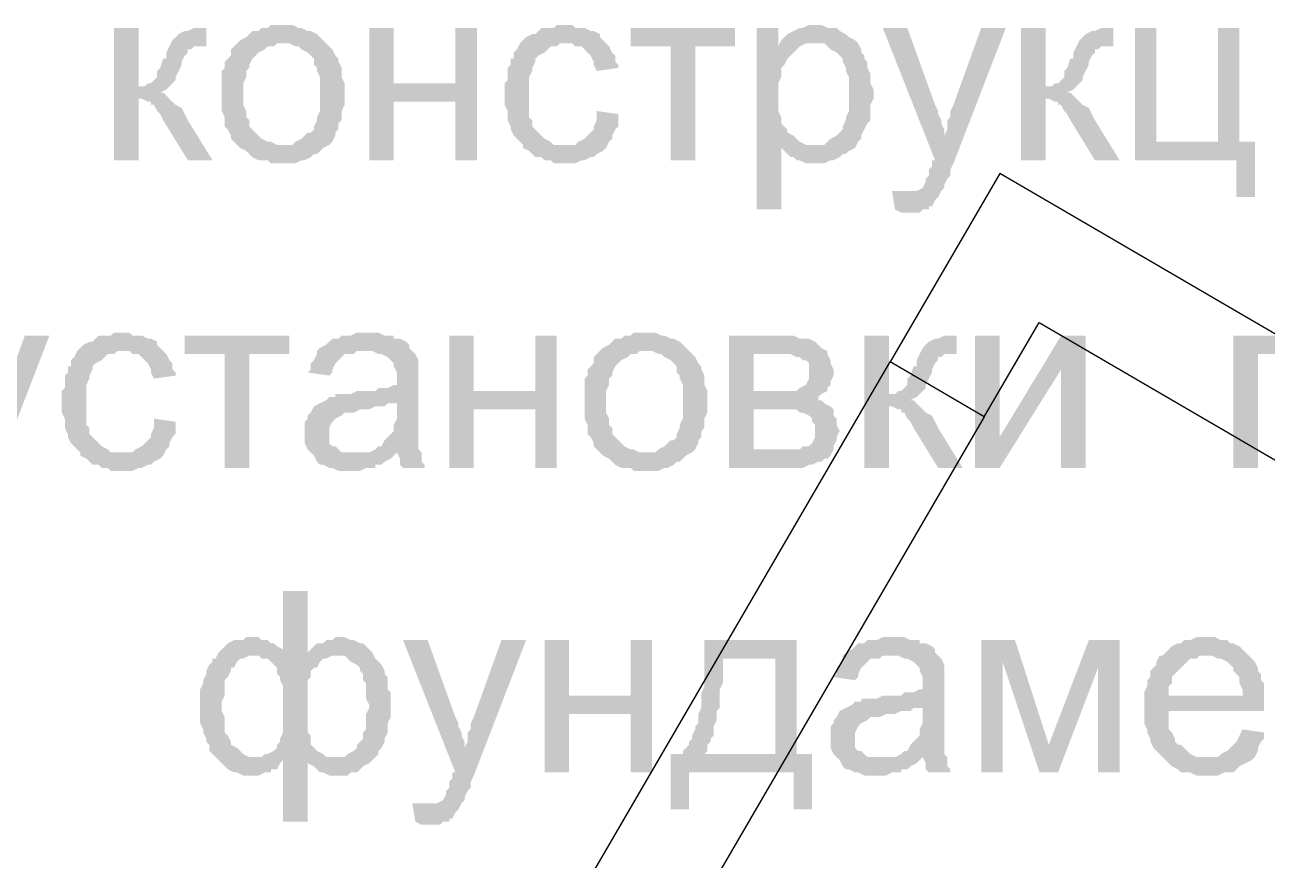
# Model space of a CAD drawing. Header units: millimetres. Extents: x -383313 to -161684, y -117025 to 99224.
# Drawn here: x -350258 to -348548, y -31640 to -30491 of the extents above; entities that cross this region are included whole.
import ezdxf

# ---------------------------------------------------------------- set-up
doc = ezdxf.new("R2010")
doc.units = ezdxf.units.MM
doc.header["$MEASUREMENT"] = 0
doc.layers.add('001__КОНСТРУКТИВ__Окна', color=7, linetype='Continuous')
doc.layers.add('PDF_Solid Fills', color=7, linetype='Continuous')

# ---------------------------------------------------------------- blocks, each defined once
blk = doc.blocks.new('A$Cf5759c35')
at = {"layer": 'PDF_Solid Fills'}
for points in [[(8559.6, -12225.9), (8559.6, -12225.9), (8542.7, -12225.9), (8538.5, -12230.1), (8530, -12230.1), (8525.8, -12234.3), (8517.3, -12234.3), (8513.1, -12238.6), (8508.8, -12242.8), (8500.4, -12247), (8500.4, -12247), (8496.1, -12251.3), (8559.6, -12251.3), (8559.6, -12251.3), (8568.1, -12251.3), (8576.6, -12255.5), (8580.8, -12255.5), (8585, -12259.7), (8593.5, -12264), (8597.7, -12268.2), (8602, -12272.4), (8602, -12280.9), (8606.2, -12285.1), (8606.2, -12289.4), (8610.4, -12297.8), (8610.4, -12306.3), (8610.4, -12310.5), (8610.4, -12319), (8610.4, -12323.2), (8610.4, -12331.7), (8610.4, -12340.2), (8610.4, -12344.4), (8606.2, -12352.9), (8606.2, -12357.1), (8602, -12365.6), (8602, -12369.8), (8597.7, -12374), (8593.5, -12374), (8589.3, -12378.3), (8585, -12382.5), (8576.6, -12386.7), (8572.3, -12391), (8563.9, -12391), (8559.6, -12391), (8496.1, -12391), (8500.4, -12395.2), (8508.8, -12399.4), (8513.1, -12403.7), (8517.3, -12407.9), (8525.8, -12412.1), (8530, -12412.1), (8538.5, -12412.1), (8542.7, -12416.4), (8551.2, -12416.4), (8559.6, -12416.4), (8563.9, -12416.4), (8568.1, -12416.4), (8576.6, -12416.4), (8585, -12412.1), (8589.3, -12412.1), (8597.7, -12407.9), (8602, -12403.7), (8606.2, -12403.7), (8610.4, -12399.4), (8614.7, -12395.2), (8623.1, -12391), (8627.4, -12386.7), (8631.6, -12378.3), (8631.6, -12374), (8631.6, -12374), (8635.8, -12369.8), (8635.8, -12361.3), (8640.1, -12357.1), (8640.1, -12348.6), (8640.1, -12344.4), (8644.3, -12335.9), (8644.3, -12327.5), (8644.3, -12319), (8644.3, -12314.8), (8644.3, -12306.3), (8640.1, -12297.8), (8640.1, -12289.4), (8640.1, -12285.1), (8635.8, -12276.7), (8635.8, -12272.4), (8631.6, -12268.2), (8627.4, -12259.7), (8623.1, -12255.5), (8618.9, -12251.3), (8614.7, -12247), (8610.4, -12242.8), (8606.2, -12238.6), (8597.7, -12234.3), (8593.5, -12234.3), (8585, -12230.1), (8580.8, -12230.1), (8572.3, -12225.9), (8568.1, -12225.9)], [(8949.1, -12225.9), (8936.4, -12225.9), (8932.2, -12230.1), (8915.2, -12230.1), (8911, -12234.3), (8906.8, -12238.6), (8902.5, -12238.6), (8894.1, -12242.8), (8889.8, -12247), (8885.6, -12251.3), (8881.4, -12259.7), (8877.1, -12264), (8877.1, -12272.4), (8872.9, -12272.4), (8872.9, -12280.9), (8868.7, -12285.1), (8868.7, -12293.6), (8868.7, -12302.1), (8864.4, -12306.3), (8864.4, -12314.8), (8864.4, -12323.2), (8864.4, -12331.7), (8864.4, -12335.9), (8868.7, -12344.4), (8868.7, -12352.9), (8868.7, -12357.1), (8872.9, -12365.6), (8872.9, -12369.8), (8877.1, -12378.3), (8881.4, -12382.5), (8885.6, -12386.7), (8889.8, -12391), (8949.1, -12391), (8944.9, -12391), (8940.6, -12391), (8932.2, -12391), (8927.9, -12386.7), (8919.5, -12382.5), (8915.2, -12378.3), (8911, -12374), (8911, -12374), (8906.8, -12369.8), (8902.5, -12365.6), (8902.5, -12357.1), (8898.3, -12352.9), (8898.3, -12344.4), (8898.3, -12340.2), (8898.3, -12331.7), (8898.3, -12323.2), (8898.3, -12319), (8898.3, -12310.5), (8898.3, -12302.1), (8898.3, -12297.8), (8902.5, -12289.4), (8902.5, -12285.1), (8906.8, -12276.7), (8906.8, -12272.4), (8911, -12268.2), (8911, -12268.2), (8919.5, -12264), (8923.7, -12259.7), (8927.9, -12255.5), (8936.4, -12255.5), (8940.6, -12251.3), (8949.1, -12251.3), (9004.1, -12251.3), (8999.9, -12247), (8995.7, -12242.8), (8995.7, -12238.6), (8987.2, -12234.3), (8983, -12234.3), (8974.5, -12230.1), (8970.3, -12230.1), (8961.8, -12230.1), (8957.6, -12225.9)], [(9292, -12225.9), (9292, -12225.9), (9283.5, -12225.9), (9275.1, -12230.1), (9270.8, -12230.1), (9262.4, -12234.3), (9262.4, -12234.3), (9253.9, -12238.6), (9249.7, -12242.8), (9245.4, -12247), (9292, -12251.3), (9296.2, -12251.3), (9304.7, -12251.3), (9308.9, -12255.5), (9313.2, -12259.7), (9321.6, -12264), (9325.9, -12268.2), (9330.1, -12272.4), (9330.1, -12276.7), (9334.3, -12285.1), (9334.3, -12289.4), (9338.6, -12297.8), (9338.6, -12302.1), (9338.6, -12310.5), (9338.6, -12319), (9338.6, -12323.2), (9338.6, -12331.7), (9338.6, -12340.2), (9338.6, -12344.4), (9334.3, -12352.9), (9334.3, -12357.1), (9330.1, -12365.6), (9330.1, -12369.8), (9325.9, -12374), (9321.6, -12378.3), (9313.2, -12382.5), (9308.9, -12386.7), (9304.7, -12391), (9296.2, -12391), (9287.8, -12391), (9245.4, -12395.2), (9245.4, -12395.2), (9253.9, -12403.7), (9258.1, -12407.9), (9262.4, -12407.9), (9266.6, -12412.1), (9270.8, -12412.1), (9279.3, -12416.4), (9283.5, -12416.4), (9292, -12416.4), (9292, -12416.4), (9300.5, -12416.4), (9304.7, -12416.4), (9313.2, -12412.1), (9317.4, -12412.1), (9325.9, -12407.9), (9330.1, -12403.7), (9334.3, -12403.7), (9338.6, -12399.4), (9347, -12395.2), (9351.3, -12386.7), (9355.5, -12382.5), (9355.5, -12378.3), (9359.7, -12369.8), (9359.7, -12369.8), (9364, -12361.3), (9368.2, -12357.1), (9368.2, -12348.6), (9368.2, -12340.2), (9368.2, -12335.9), (9372.4, -12327.5), (9372.4, -12319), (9372.4, -12319), (9372.4, -12314.8), (9368.2, -12306.3), (9368.2, -12297.8), (9368.2, -12293.6), (9364, -12285.1), (9364, -12276.7), (9359.7, -12272.4), (9359.7, -12268.2), (9355.5, -12264), (9355.5, -12259.7), (9351.3, -12251.3), (9347, -12247), (9338.6, -12242.8), (9334.3, -12238.6), (9334.3, -12238.6), (9325.9, -12234.3), (9321.6, -12230.1), (9313.2, -12230.1), (9308.9, -12230.1), (9300.5, -12225.9)], [(8360.7, -12230.1), (8326.8, -12230.1), (8326.8, -12412.1), (8360.7, -12412.1), (8360.7, -12327.5), (8403, -12327.5), (8398.8, -12323.2), (8394.5, -12319), (8390.3, -12319), (8390.3, -12319), (8398.8, -12314.8), (8403, -12310.5), (8360.7, -12310.5)], [(8453.8, -12230.1), (8436.9, -12230.1), (8428.4, -12234.3), (8424.2, -12234.3), (8415.7, -12238.6), (8411.5, -12242.8), (8411.5, -12242.8), (8407.2, -12247), (8403, -12255.5), (8445.3, -12255.5), (8453.8, -12255.5)], [(8712, -12230.1), (8678.2, -12230.1), (8678.2, -12412.1), (8712, -12412.1), (8712, -12331.7), (8796.7, -12331.7), (8712, -12306.3)], [(8826.3, -12230.1), (8796.7, -12230.1), (8796.7, -12306.3), (8712, -12306.3), (8796.7, -12331.7), (8796.7, -12412.1), (8826.3, -12412.1)], [(9181.9, -12230.1), (9038, -12230.1), (9038, -12255.5), (9093, -12255.5), (9093, -12412.1), (9126.9, -12412.1), (9126.9, -12255.5), (9181.9, -12255.5)], [(9241.2, -12230.1), (9211.6, -12230.1), (9211.6, -12479.9), (9245.4, -12479.9), (9245.4, -12395.2), (9287.8, -12391), (9283.5, -12391), (9279.3, -12391), (9270.8, -12386.7), (9266.6, -12382.5), (9262.4, -12378.3), (9253.9, -12374), (9253.9, -12369.8), (9249.7, -12365.6), (9245.4, -12361.3), (9245.4, -12352.9), (9241.2, -12344.4), (9241.2, -12340.2), (9241.2, -12331.7), (9241.2, -12323.2), (9241.2, -12319), (9241.2, -12310.5), (9241.2, -12306.3), (9245.4, -12297.8), (9245.4, -12289.4), (9245.4, -12285.1), (9249.7, -12280.9), (9253.9, -12272.4), (9258.1, -12268.2), (9262.4, -12264), (9266.6, -12259.7), (9270.8, -12255.5), (9241.2, -12255.5)], [(9419, -12230.1), (9385.1, -12230.1), (9457.1, -12412.1), (9469.8, -12378.3), (9469.8, -12374), (9469.8, -12369.8), (9465.6, -12361.3), (9465.6, -12357.1), (9461.3, -12348.6), (9461.3, -12344.4), (9457.1, -12335.9)], [(9554.5, -12230.1), (9520.6, -12230.1), (9482.5, -12335.9), (9482.5, -12335.9), (9478.3, -12344.4), (9478.3, -12352.9), (9474, -12357.1), (9474, -12365.6), (9474, -12369.8), (9469.8, -12378.3), (9457.1, -12412.1), (9452.9, -12412.1), (9452.9, -12420.6), (9448.6, -12424.8), (9448.6, -12433.3), (9444.4, -12437.5), (9444.4, -12441.8), (9444.4, -12441.8), (9440.2, -12450.2), (9431.7, -12454.5), (9431.7, -12454.5), (9423.2, -12454.5), (9414.8, -12454.5), (9465.6, -12454.5), (9465.6, -12454.5), (9469.8, -12450.2), (9469.8, -12446), (9474, -12437.5), (9478.3, -12433.3), (9478.3, -12424.8), (9482.5, -12416.4)], [(9609.5, -12230.1), (9575.6, -12230.1), (9575.6, -12412.1), (9609.5, -12412.1), (9609.5, -12327.5), (9651.8, -12327.5), (9647.6, -12323.2), (9643.4, -12319), (9639.1, -12319), (9639.1, -12319), (9647.6, -12314.8), (9651.8, -12310.5), (9609.5, -12310.5)], [(9702.6, -12230.1), (9685.7, -12230.1), (9677.2, -12234.3), (9673, -12234.3), (9664.5, -12238.6), (9660.3, -12242.8), (9660.3, -12242.8), (9656.1, -12247), (9651.8, -12255.5), (9694.2, -12255.5), (9702.6, -12255.5)], [(9761.9, -12230.1), (9732.3, -12230.1), (9732.3, -12412.1), (9872, -12412.1), (9872, -12462.9), (9897.4, -12462.9), (9897.4, -12386.7), (9876.2, -12386.7), (9761.9, -12386.7)], [(9876.2, -12230.1), (9846.6, -12230.1), (9846.6, -12386.7), (9761.9, -12386.7), (9876.2, -12386.7)], [(8403, -12255.5), (8398.8, -12264), (8398.8, -12272.4), (8394.5, -12272.4), (8390.3, -12285.1), (8386.1, -12289.4), (8386.1, -12297.8), (8381.8, -12302.1), (8381.8, -12302.1), (8377.6, -12306.3), (8373.4, -12306.3), (8369.1, -12310.5), (8360.7, -12310.5), (8403, -12310.5), (8407.2, -12306.3), (8411.5, -12302.1), (8411.5, -12297.8), (8415.7, -12289.4), (8419.9, -12280.9), (8419.9, -12276.7), (8424.2, -12268.2), (8428.4, -12264), (8428.4, -12259.7), (8432.6, -12259.7), (8436.9, -12255.5), (8445.3, -12255.5)], [(8496.1, -12251.3), (8491.9, -12255.5), (8487.7, -12259.7), (8487.7, -12268.2), (8483.4, -12272.4), (8479.2, -12276.7), (8479.2, -12285.1), (8475, -12289.4), (8475, -12297.8), (8475, -12306.3), (8475, -12314.8), (8475, -12323.2), (8475, -12323.2), (8475, -12331.7), (8475, -12340.2), (8475, -12344.4), (8479.2, -12352.9), (8479.2, -12361.3), (8479.2, -12365.6), (8483.4, -12369.8), (8487.7, -12378.3), (8487.7, -12382.5), (8491.9, -12386.7), (8496.1, -12391), (8559.6, -12391), (8555.4, -12391), (8551.2, -12391), (8542.7, -12386.7), (8538.5, -12386.7), (8530, -12382.5), (8525.8, -12378.3), (8521.5, -12374), (8521.5, -12374), (8517.3, -12369.8), (8513.1, -12365.6), (8513.1, -12357.1), (8508.8, -12352.9), (8508.8, -12344.4), (8504.6, -12335.9), (8504.6, -12331.7), (8504.6, -12323.2), (8504.6, -12319), (8504.6, -12310.5), (8504.6, -12306.3), (8508.8, -12297.8), (8508.8, -12289.4), (8513.1, -12285.1), (8513.1, -12280.9), (8517.3, -12272.4), (8521.5, -12268.2), (8521.5, -12268.2), (8525.8, -12264), (8534.2, -12259.7), (8538.5, -12255.5), (8546.9, -12255.5), (8551.2, -12251.3), (8559.6, -12251.3)], [(9004.1, -12251.3), (8949.1, -12251.3), (8957.6, -12251.3), (8961.8, -12255.5), (8970.3, -12255.5), (8974.5, -12259.7), (8978.7, -12264), (8983, -12268.2), (8987.2, -12276.7), (8987.2, -12280.9), (8991.4, -12289.4), (9021.1, -12285.1), (9021.1, -12280.9), (9016.8, -12276.7), (9016.8, -12268.2), (9012.6, -12264), (9008.4, -12255.5)], [(9245.4, -12247), (9241.2, -12255.5), (9270.8, -12255.5), (9279.3, -12251.3), (9283.5, -12251.3), (9292, -12251.3)], [(9651.8, -12255.5), (9647.6, -12264), (9647.6, -12272.4), (9643.4, -12272.4), (9639.1, -12285.1), (9634.9, -12289.4), (9634.9, -12297.8), (9630.7, -12302.1), (9630.7, -12302.1), (9626.4, -12306.3), (9622.2, -12306.3), (9618, -12310.5), (9609.5, -12310.5), (9651.8, -12310.5), (9656.1, -12306.3), (9660.3, -12302.1), (9660.3, -12297.8), (9664.5, -12289.4), (9668.8, -12280.9), (9668.8, -12276.7), (9673, -12268.2), (9677.2, -12264), (9677.2, -12259.7), (9681.5, -12259.7), (9685.7, -12255.5), (9694.2, -12255.5)], [(8403, -12327.5), (8360.7, -12327.5), (8364.9, -12327.5), (8373.4, -12331.7), (8377.6, -12331.7), (8377.6, -12335.9), (8381.8, -12335.9), (8386.1, -12344.4), (8390.3, -12348.6), (8394.5, -12357.1), (8428.4, -12412.1), (8462.3, -12412.1), (8428.4, -12357.1), (8428.4, -12357.1), (8424.2, -12348.6), (8419.9, -12340.2), (8411.5, -12335.9), (8407.2, -12331.7)], [(9651.8, -12327.5), (9609.5, -12327.5), (9613.7, -12327.5), (9622.2, -12331.7), (9626.4, -12331.7), (9626.4, -12335.9), (9630.7, -12335.9), (9634.9, -12344.4), (9639.1, -12348.6), (9643.4, -12357.1), (9677.2, -12412.1), (9711.1, -12412.1), (9677.2, -12357.1), (9677.2, -12357.1), (9673, -12348.6), (9668.8, -12340.2), (9660.3, -12335.9), (9656.1, -12331.7)], [(8991.4, -12344.4), (8991.4, -12357.1), (8987.2, -12365.6), (8987.2, -12369.8), (8983, -12374), (8978.7, -12378.3), (8974.5, -12382.5), (8966, -12386.7), (8961.8, -12391), (8953.3, -12391), (8949.1, -12391), (8889.8, -12391), (8889.8, -12395.2), (8898.3, -12399.4), (8902.5, -12403.7), (8906.8, -12407.9), (8915.2, -12407.9), (8919.5, -12412.1), (8927.9, -12412.1), (8932.2, -12416.4), (8940.6, -12416.4), (8949.1, -12416.4), (8953.3, -12416.4), (8961.8, -12416.4), (8970.3, -12412.1), (8974.5, -12412.1), (8983, -12407.9), (8987.2, -12407.9), (8991.4, -12403.7), (8999.9, -12399.4), (8999.9, -12399.4), (9004.1, -12395.2), (9008.4, -12386.7), (9012.6, -12382.5), (9012.6, -12378.3), (9016.8, -12369.8), (9021.1, -12365.6), (9021.1, -12357.1), (9021.1, -12348.6)], [(9397.8, -12454.5), (9402.1, -12479.9), (9410.5, -12484.1), (9435.9, -12484.1), (9440.2, -12479.9), (9448.6, -12479.9), (9448.6, -12475.6), (9452.9, -12475.6), (9457.1, -12467.2), (9461.3, -12462.9), (9465.6, -12454.5), (9414.8, -12454.5), (9414.8, -12454.5), (9406.3, -12454.5)], [(8237.9, -12653.4), (8204, -12653.4), (8165.9, -12759.3), (8165.9, -12759.3), (8161.7, -12767.7), (8161.7, -12776.2), (8157.5, -12780.4), (8157.5, -12788.9), (8157.5, -12793.1), (8153.2, -12801.6), (8140.5, -12835.5), (8136.3, -12835.5), (8136.3, -12843.9), (8132.1, -12848.2), (8132.1, -12856.6), (8127.8, -12860.9), (8127.8, -12865.1), (8127.8, -12865.1), (8123.6, -12873.6), (8115.1, -12877.8), (8115.1, -12877.8), (8106.7, -12877.8), (8098.2, -12877.8), (8149, -12877.8), (8149, -12877.8), (8153.2, -12873.6), (8153.2, -12869.3), (8157.5, -12860.9), (8161.7, -12856.6), (8161.7, -12848.2), (8165.9, -12839.7)], [(8339.5, -12649.2), (8326.8, -12649.2), (8322.6, -12653.4), (8305.6, -12653.4), (8301.4, -12657.7), (8297.2, -12661.9), (8292.9, -12661.9), (8284.5, -12666.1), (8280.2, -12670.4), (8276, -12674.6), (8271.8, -12683.1), (8267.5, -12687.3), (8267.5, -12695.8), (8263.3, -12695.8), (8263.3, -12704.2), (8259.1, -12708.5), (8259.1, -12716.9), (8259.1, -12725.4), (8254.8, -12729.6), (8254.8, -12738.1), (8254.8, -12746.6), (8254.8, -12755), (8254.8, -12759.3), (8259.1, -12767.7), (8259.1, -12776.2), (8259.1, -12780.4), (8263.3, -12788.9), (8263.3, -12793.1), (8267.5, -12801.6), (8271.8, -12805.8), (8276, -12810.1), (8280.2, -12814.3), (8339.5, -12814.3), (8335.3, -12814.3), (8331, -12814.3), (8322.6, -12814.3), (8318.3, -12810.1), (8309.9, -12805.8), (8305.6, -12801.6), (8301.4, -12797.4), (8301.4, -12797.4), (8297.2, -12793.1), (8292.9, -12788.9), (8292.9, -12780.4), (8288.7, -12776.2), (8288.7, -12767.7), (8288.7, -12763.5), (8288.7, -12755), (8288.7, -12746.6), (8288.7, -12742.3), (8288.7, -12733.9), (8288.7, -12725.4), (8288.7, -12721.2), (8292.9, -12712.7), (8292.9, -12708.5), (8297.2, -12700), (8297.2, -12695.8), (8301.4, -12691.5), (8301.4, -12691.5), (8309.9, -12687.3), (8314.1, -12683.1), (8318.3, -12678.8), (8326.8, -12678.8), (8331, -12674.6), (8339.5, -12674.6), (8394.5, -12674.6), (8390.3, -12670.4), (8386.1, -12666.1), (8386.1, -12661.9), (8377.6, -12657.7), (8373.4, -12657.7), (8364.9, -12653.4), (8360.7, -12653.4), (8352.2, -12653.4), (8348, -12649.2)], [(8568.1, -12653.4), (8424.2, -12653.4), (8424.2, -12678.8), (8479.2, -12678.8), (8479.2, -12835.5), (8513.1, -12835.5), (8513.1, -12678.8), (8568.1, -12678.8)], [(8678.2, -12649.2), (8678.2, -12649.2), (8661.2, -12649.2), (8652.8, -12653.4), (8648.5, -12653.4), (8640.1, -12653.4), (8635.8, -12657.7), (8627.4, -12657.7), (8623.1, -12661.9), (8618.9, -12666.1), (8610.4, -12670.4), (8606.2, -12674.6), (8669.7, -12674.6), (8673.9, -12674.6), (8682.4, -12674.6), (8690.9, -12678.8), (8695.1, -12678.8), (8703.6, -12683.1), (8707.8, -12687.3), (8707.8, -12687.3), (8712, -12691.5), (8712, -12695.8), (8716.3, -12704.2), (8716.3, -12712.7), (8716.3, -12712.7), (8716.3, -12721.2), (8712, -12721.2), (8703.6, -12725.4), (8699.3, -12725.4), (8690.9, -12725.4), (8686.6, -12729.6), (8678.2, -12729.6), (8669.7, -12729.6), (8661.2, -12729.6), (8652.8, -12733.9), (8644.3, -12733.9), (8640.1, -12733.9), (8631.6, -12733.9), (8631.6, -12738.1), (8623.1, -12738.1), (8618.9, -12742.3), (8716.3, -12746.6), (8716.3, -12755), (8716.3, -12759.3), (8716.3, -12767.7), (8712, -12776.2), (8712, -12780.4), (8712, -12784.7), (8707.8, -12788.9), (8703.6, -12793.1), (8699.3, -12797.4), (8695.1, -12805.8), (8690.9, -12805.8), (8686.6, -12810.1), (8678.2, -12814.3), (8716.3, -12814.3), (8716.3, -12814.3), (8720.5, -12822.8), (8720.5, -12831.2), (8724.7, -12835.5), (8754.4, -12835.5), (8754.4, -12831.2), (8750.1, -12827), (8750.1, -12818.5), (8750.1, -12814.3), (8745.9, -12810.1), (8745.9, -12805.8), (8745.9, -12801.6), (8745.9, -12797.4), (8745.9, -12788.9), (8745.9, -12780.4), (8745.9, -12772), (8745.9, -12759.3), (8745.9, -12716.9), (8745.9, -12716.9), (8745.9, -12708.5), (8745.9, -12700), (8745.9, -12695.8), (8745.9, -12691.5), (8745.9, -12687.3), (8741.7, -12678.8), (8737.4, -12674.6), (8733.2, -12670.4), (8733.2, -12666.1), (8729, -12661.9), (8720.5, -12657.7), (8712, -12657.7), (8712, -12653.4), (8703.6, -12653.4), (8699.3, -12653.4), (8690.9, -12649.2), (8682.4, -12649.2)], [(8822.1, -12653.4), (8788.2, -12653.4), (8788.2, -12835.5), (8822.1, -12835.5), (8822.1, -12755), (8906.8, -12755), (8822.1, -12729.6)], [(8936.4, -12653.4), (8906.8, -12653.4), (8906.8, -12729.6), (8822.1, -12729.6), (8906.8, -12755), (8906.8, -12835.5), (8936.4, -12835.5)], [(9059.2, -12649.2), (9059.2, -12649.2), (9042.2, -12649.2), (9038, -12653.4), (9029.5, -12653.4), (9025.3, -12657.7), (9016.8, -12657.7), (9012.6, -12661.9), (9008.4, -12666.1), (8999.9, -12670.4), (8999.9, -12670.4), (8995.7, -12674.6), (9059.2, -12674.6), (9059.2, -12674.6), (9067.6, -12674.6), (9076.1, -12678.8), (9080.3, -12678.8), (9084.6, -12683.1), (9093, -12687.3), (9097.3, -12691.5), (9101.5, -12695.8), (9101.5, -12704.2), (9105.7, -12708.5), (9105.7, -12712.7), (9110, -12721.2), (9110, -12729.6), (9110, -12733.9), (9110, -12742.3), (9110, -12746.6), (9110, -12755), (9110, -12763.5), (9110, -12767.7), (9105.7, -12776.2), (9105.7, -12780.4), (9101.5, -12788.9), (9101.5, -12793.1), (9097.3, -12797.4), (9093, -12797.4), (9088.8, -12801.6), (9084.6, -12805.8), (9076.1, -12810.1), (9071.9, -12814.3), (9063.4, -12814.3), (9059.2, -12814.3), (8995.7, -12814.3), (8999.9, -12818.5), (9008.4, -12822.8), (9012.6, -12827), (9016.8, -12831.2), (9025.3, -12835.5), (9029.5, -12835.5), (9038, -12835.5), (9042.2, -12839.7), (9050.7, -12839.7), (9059.2, -12839.7), (9063.4, -12839.7), (9067.6, -12839.7), (9076.1, -12839.7), (9084.6, -12835.5), (9088.8, -12835.5), (9097.3, -12831.2), (9101.5, -12827), (9105.7, -12827), (9110, -12822.8), (9114.2, -12818.5), (9122.7, -12814.3), (9126.9, -12810.1), (9131.1, -12801.6), (9131.1, -12797.4), (9131.1, -12797.4), (9135.4, -12793.1), (9135.4, -12784.7), (9139.6, -12780.4), (9139.6, -12772), (9139.6, -12767.7), (9143.8, -12759.3), (9143.8, -12750.8), (9143.8, -12742.3), (9143.8, -12738.1), (9143.8, -12729.6), (9139.6, -12721.2), (9139.6, -12712.7), (9139.6, -12708.5), (9135.4, -12700), (9135.4, -12695.8), (9131.1, -12691.5), (9126.9, -12683.1), (9122.7, -12678.8), (9118.4, -12674.6), (9114.2, -12670.4), (9110, -12666.1), (9105.7, -12661.9), (9097.3, -12657.7), (9093, -12657.7), (9084.6, -12653.4), (9080.3, -12653.4), (9071.9, -12649.2), (9067.6, -12649.2)], [(9245.4, -12653.4), (9173.5, -12653.4), (9173.5, -12835.5), (9275.1, -12835.5), (9283.5, -12831.2), (9287.8, -12831.2), (9296.2, -12827), (9300.5, -12827), (9304.7, -12822.8), (9308.9, -12822.8), (9313.2, -12818.5), (9317.4, -12810.1), (9207.3, -12810.1), (9207.3, -12755), (9245.4, -12755), (9313.2, -12750.8), (9304.7, -12746.6), (9300.5, -12742.3), (9296.2, -12742.3), (9296.2, -12738.1), (9300.5, -12733.9), (9207.3, -12729.6), (9207.3, -12678.8), (9241.2, -12678.8), (9308.9, -12674.6), (9300.5, -12670.4), (9296.2, -12666.1), (9292, -12661.9), (9283.5, -12657.7), (9283.5, -12657.7), (9275.1, -12657.7), (9270.8, -12657.7), (9262.4, -12653.4), (9253.9, -12653.4)], [(9393.6, -12653.4), (9359.7, -12653.4), (9359.7, -12835.5), (9393.6, -12835.5), (9393.6, -12750.8), (9435.9, -12750.8), (9431.7, -12746.6), (9427.5, -12742.3), (9423.2, -12742.3), (9423.2, -12742.3), (9431.7, -12738.1), (9435.9, -12733.9), (9393.6, -12733.9)], [(9486.7, -12653.4), (9469.8, -12653.4), (9461.3, -12657.7), (9457.1, -12657.7), (9448.6, -12661.9), (9444.4, -12666.1), (9444.4, -12666.1), (9440.2, -12670.4), (9435.9, -12678.8), (9478.3, -12678.8), (9486.7, -12678.8)], [(9664.5, -12653.4), (9630.7, -12653.4), (9546, -12793.1), (9512.1, -12835.5), (9546, -12835.5), (9630.7, -12700)], [(9973.6, -12653.4), (9867.7, -12653.4), (9867.7, -12835.5), (9901.6, -12835.5), (9901.6, -12678.8), (9973.6, -12678.8)], [(8394.5, -12674.6), (8339.5, -12674.6), (8348, -12674.6), (8352.2, -12678.8), (8360.7, -12678.8), (8364.9, -12683.1), (8369.1, -12687.3), (8373.4, -12691.5), (8377.6, -12700), (8377.6, -12704.2), (8381.8, -12712.7), (8411.5, -12708.5), (8411.5, -12704.2), (8407.2, -12700), (8407.2, -12691.5), (8403, -12687.3), (8398.8, -12678.8)], [(8606.2, -12674.6), (8606.2, -12678.8), (8602, -12687.3), (8597.7, -12691.5), (8597.7, -12700), (8593.5, -12704.2), (8623.1, -12708.5), (8627.4, -12704.2), (8627.4, -12700), (8631.6, -12691.5), (8635.8, -12687.3), (8640.1, -12683.1), (8644.3, -12678.8), (8648.5, -12678.8), (8657, -12678.8), (8661.2, -12674.6), (8669.7, -12674.6)], [(8995.7, -12674.6), (8991.4, -12678.8), (8987.2, -12683.1), (8987.2, -12691.5), (8983, -12695.8), (8978.7, -12700), (8978.7, -12708.5), (8974.5, -12712.7), (8974.5, -12721.2), (8974.5, -12729.6), (8974.5, -12738.1), (8974.5, -12746.6), (8974.5, -12746.6), (8974.5, -12755), (8974.5, -12763.5), (8974.5, -12767.7), (8978.7, -12776.2), (8978.7, -12784.7), (8978.7, -12788.9), (8983, -12793.1), (8987.2, -12801.6), (8987.2, -12805.8), (8991.4, -12810.1), (8995.7, -12814.3), (9059.2, -12814.3), (9054.9, -12814.3), (9050.7, -12814.3), (9042.2, -12810.1), (9038, -12810.1), (9029.5, -12805.8), (9025.3, -12801.6), (9021.1, -12797.4), (9021.1, -12797.4), (9016.8, -12793.1), (9012.6, -12788.9), (9012.6, -12780.4), (9008.4, -12776.2), (9008.4, -12767.7), (9004.1, -12759.3), (9004.1, -12755), (9004.1, -12746.6), (9004.1, -12742.3), (9004.1, -12733.9), (9004.1, -12729.6), (9008.4, -12721.2), (9008.4, -12712.7), (9012.6, -12708.5), (9012.6, -12704.2), (9016.8, -12695.8), (9021.1, -12691.5), (9021.1, -12691.5), (9025.3, -12687.3), (9033.8, -12683.1), (9038, -12678.8), (9046.5, -12678.8), (9050.7, -12674.6), (9059.2, -12674.6)], [(9308.9, -12674.6), (9241.2, -12678.8), (9241.2, -12678.8), (9258.1, -12678.8), (9266.6, -12683.1), (9270.8, -12683.1), (9275.1, -12687.3), (9279.3, -12687.3), (9283.5, -12691.5), (9283.5, -12700), (9283.5, -12704.2), (9283.5, -12708.5), (9283.5, -12712.7), (9279.3, -12721.2), (9279.3, -12721.2), (9270.8, -12725.4), (9266.6, -12729.6), (9262.4, -12729.6), (9253.9, -12729.6), (9249.7, -12729.6), (9237, -12729.6), (9207.3, -12729.6), (9300.5, -12733.9), (9308.9, -12729.6), (9308.9, -12725.4), (9313.2, -12721.2), (9313.2, -12716.9), (9317.4, -12708.5), (9317.4, -12704.2), (9317.4, -12700), (9313.2, -12691.5), (9313.2, -12687.3), (9308.9, -12678.8)], [(9435.9, -12678.8), (9431.7, -12687.3), (9431.7, -12695.8), (9427.5, -12695.8), (9423.2, -12708.5), (9419, -12712.7), (9419, -12721.2), (9414.8, -12725.4), (9414.8, -12725.4), (9410.5, -12729.6), (9406.3, -12729.6), (9402.1, -12733.9), (9393.6, -12733.9), (9435.9, -12733.9), (9440.2, -12729.6), (9444.4, -12725.4), (9444.4, -12721.2), (9448.6, -12712.7), (9452.9, -12704.2), (9452.9, -12700), (9457.1, -12691.5), (9461.3, -12687.3), (9461.3, -12683.1), (9465.6, -12683.1), (9469.8, -12678.8), (9478.3, -12678.8)], [(8618.9, -12742.3), (8610.4, -12746.6), (8610.4, -12746.6), (8602, -12750.8), (8597.7, -12759.3), (8593.5, -12763.5), (8593.5, -12767.7), (8589.3, -12772), (8589.3, -12780.4), (8589.3, -12788.9), (8589.3, -12788.9), (8589.3, -12797.4), (8589.3, -12801.6), (8593.5, -12810.1), (8597.7, -12814.3), (8602, -12818.5), (8606.2, -12827), (8606.2, -12827), (8610.4, -12831.2), (8614.7, -12831.2), (8623.1, -12835.5), (8627.4, -12835.5), (8635.8, -12839.7), (8644.3, -12839.7), (8652.8, -12839.7), (8657, -12839.7), (8665.5, -12839.7), (8673.9, -12835.5), (8678.2, -12835.5), (8686.6, -12835.5), (8686.6, -12831.2), (8695.1, -12831.2), (8699.3, -12827), (8707.8, -12822.8), (8712, -12818.5), (8657, -12814.3), (8657, -12814.3), (8648.5, -12814.3), (8640.1, -12814.3), (8635.8, -12810.1), (8631.6, -12805.8), (8627.4, -12805.8), (8623.1, -12801.6), (8623.1, -12793.1), (8623.1, -12788.9), (8623.1, -12784.7), (8623.1, -12780.4), (8627.4, -12772), (8627.4, -12772), (8631.6, -12767.7), (8640.1, -12763.5), (8644.3, -12759.3), (8648.5, -12759.3), (8657, -12759.3), (8665.5, -12755), (8669.7, -12755), (8678.2, -12755), (8686.6, -12750.8), (8690.9, -12750.8), (8699.3, -12750.8), (8703.6, -12746.6), (8712, -12746.6), (8716.3, -12746.6)], [(9313.2, -12750.8), (9245.4, -12755), (9245.4, -12755), (9266.6, -12755), (9270.8, -12759.3), (9275.1, -12759.3), (9283.5, -12763.5), (9287.8, -12767.7), (9287.8, -12772), (9292, -12776.2), (9292, -12784.7), (9292, -12788.9), (9292, -12793.1), (9287.8, -12801.6), (9283.5, -12805.8), (9279.3, -12805.8), (9275.1, -12805.8), (9270.8, -12810.1), (9262.4, -12810.1), (9253.9, -12810.1), (9245.4, -12810.1), (9207.3, -12810.1), (9317.4, -12810.1), (9317.4, -12805.8), (9321.6, -12797.4), (9321.6, -12793.1), (9325.9, -12784.7), (9325.9, -12784.7), (9321.6, -12776.2), (9321.6, -12767.7), (9317.4, -12763.5), (9317.4, -12755)], [(9435.9, -12750.8), (9393.6, -12750.8), (9397.8, -12750.8), (9406.3, -12755), (9410.5, -12755), (9410.5, -12759.3), (9414.8, -12759.3), (9419, -12767.7), (9423.2, -12772), (9427.5, -12780.4), (9461.3, -12835.5), (9495.2, -12835.5), (9461.3, -12780.4), (9461.3, -12780.4), (9457.1, -12772), (9452.9, -12763.5), (9444.4, -12759.3), (9440.2, -12755)], [(8381.8, -12767.7), (8381.8, -12780.4), (8377.6, -12788.9), (8377.6, -12793.1), (8373.4, -12797.4), (8369.1, -12801.6), (8364.9, -12805.8), (8356.4, -12810.1), (8352.2, -12814.3), (8343.7, -12814.3), (8339.5, -12814.3), (8280.2, -12814.3), (8280.2, -12818.5), (8288.7, -12822.8), (8292.9, -12827), (8297.2, -12831.2), (8305.6, -12831.2), (8309.9, -12835.5), (8318.3, -12835.5), (8322.6, -12839.7), (8331, -12839.7), (8339.5, -12839.7), (8343.7, -12839.7), (8352.2, -12839.7), (8360.7, -12835.5), (8364.9, -12835.5), (8373.4, -12831.2), (8377.6, -12831.2), (8381.8, -12827), (8390.3, -12822.8), (8390.3, -12822.8), (8394.5, -12818.5), (8398.8, -12810.1), (8403, -12805.8), (8403, -12801.6), (8407.2, -12793.1), (8411.5, -12788.9), (8411.5, -12780.4), (8411.5, -12772)], [(8517.3, -13068.3), (8517.3, -13068.3), (8508.8, -13068.3), (8504.6, -13072.5), (8496.1, -13072.5), (8491.9, -13072.5), (8483.4, -13076.8), (8479.2, -13081), (8475, -13085.2), (8470.7, -13089.5), (8466.5, -13097.9), (8462.3, -13097.9), (8462.3, -13102.2), (8458, -13106.4), (8453.8, -13114.9), (8453.8, -13119.1), (8449.6, -13127.6), (8449.6, -13131.8), (8445.3, -13140.3), (8445.3, -13148.7), (8445.3, -13153), (8445.3, -13161.4), (8445.3, -13161.4), (8445.3, -13169.9), (8445.3, -13178.4), (8445.3, -13186.8), (8449.6, -13195.3), (8449.6, -13199.5), (8453.8, -13208), (8453.8, -13212.2), (8458, -13216.5), (8458, -13224.9), (8462.3, -13229.2), (8466.5, -13233.4), (8521.5, -13233.4), (8517.3, -13233.4), (8513.1, -13233.4), (8504.6, -13229.2), (8500.4, -13224.9), (8496.1, -13220.7), (8487.7, -13216.5), (8487.7, -13216.5), (8487.7, -13212.2), (8483.4, -13203.8), (8479.2, -13199.5), (8479.2, -13191.1), (8479.2, -13186.8), (8479.2, -13178.4), (8475, -13169.9), (8475, -13161.4), (8475, -13157.2), (8479.2, -13148.7), (8479.2, -13140.3), (8479.2, -13136), (8479.2, -13127.6), (8483.4, -13123.3), (8487.7, -13114.9), (8487.7, -13110.6), (8491.9, -13110.6), (8496.1, -13102.2), (8500.4, -13097.9), (8504.6, -13097.9), (8513.1, -13093.7), (8521.5, -13093.7), (8631.6, -13093.7), (8593.5, -13089.5), (8559.6, -13089.5), (8559.6, -13085.2), (8551.2, -13081), (8546.9, -13076.8), (8542.7, -13076.8), (8538.5, -13072.5), (8530, -13072.5), (8525.8, -13068.3)], [(8635.8, -13068.3), (8631.6, -13068.3), (8627.4, -13072.5), (8618.9, -13072.5), (8614.7, -13076.8), (8606.2, -13076.8), (8602, -13081), (8597.7, -13085.2), (8593.5, -13089.5), (8631.6, -13093.7), (8635.8, -13093.7), (8644.3, -13093.7), (8648.5, -13097.9), (8652.8, -13102.2), (8661.2, -13106.4), (8665.5, -13110.6), (8665.5, -13114.9), (8669.7, -13119.1), (8669.7, -13127.6), (8673.9, -13131.8), (8673.9, -13140.3), (8673.9, -13144.5), (8673.9, -13153), (8678.2, -13161.4), (8678.2, -13165.7), (8673.9, -13174.1), (8673.9, -13182.6), (8673.9, -13186.8), (8673.9, -13195.3), (8669.7, -13199.5), (8669.7, -13208), (8665.5, -13212.2), (8661.2, -13216.5), (8661.2, -13220.7), (8657, -13224.9), (8648.5, -13229.2), (8644.3, -13233.4), (8635.8, -13233.4), (8631.6, -13233.4), (8470.7, -13237.6), (8475, -13241.9), (8479.2, -13246.1), (8483.4, -13250.3), (8491.9, -13254.6), (8496.1, -13254.6), (8504.6, -13258.8), (8508.8, -13258.8), (8517.3, -13258.8), (8521.5, -13258.8), (8525.8, -13258.8), (8534.2, -13254.6), (8542.7, -13254.6), (8542.7, -13250.3), (8551.2, -13250.3), (8555.4, -13241.9), (8559.6, -13237.6), (8593.5, -13237.6), (8682.4, -13237.6), (8686.6, -13233.4), (8690.9, -13229.2), (8690.9, -13224.9), (8695.1, -13220.7), (8699.3, -13212.2), (8699.3, -13208), (8703.6, -13199.5), (8703.6, -13195.3), (8703.6, -13186.8), (8707.8, -13178.4), (8707.8, -13169.9), (8707.8, -13165.7), (8707.8, -13161.4), (8707.8, -13153), (8707.8, -13144.5), (8703.6, -13140.3), (8703.6, -13131.8), (8703.6, -13123.3), (8699.3, -13119.1), (8699.3, -13114.9), (8695.1, -13106.4), (8690.9, -13102.2), (8686.6, -13097.9), (8682.4, -13089.5), (8678.2, -13085.2), (8673.9, -13081), (8669.7, -13076.8), (8665.5, -13076.8), (8657, -13072.5), (8652.8, -13072.5), (8644.3, -13068.3)], [(8758.6, -13072.5), (8724.7, -13072.5), (8796.7, -13254.6), (8809.4, -13220.7), (8809.4, -13216.5), (8809.4, -13212.2), (8805.2, -13203.8), (8805.2, -13199.5), (8800.9, -13191.1), (8800.9, -13186.8), (8796.7, -13178.4)], [(8894.1, -13072.5), (8860.2, -13072.5), (8822.1, -13178.4), (8822.1, -13178.4), (8817.9, -13186.8), (8817.9, -13195.3), (8813.6, -13199.5), (8813.6, -13208), (8813.6, -13212.2), (8809.4, -13220.7), (8796.7, -13254.6), (8792.5, -13254.6), (8792.5, -13263), (8788.2, -13267.3), (8788.2, -13275.7), (8784, -13280), (8784, -13284.2), (8784, -13284.2), (8779.8, -13292.7), (8771.3, -13296.9), (8771.3, -13296.9), (8762.8, -13296.9), (8754.4, -13296.9), (8805.2, -13296.9), (8805.2, -13296.9), (8809.4, -13292.7), (8809.4, -13288.4), (8813.6, -13280), (8817.9, -13275.7), (8817.9, -13267.3), (8822.1, -13258.8)], [(8953.3, -13072.5), (8919.5, -13072.5), (8919.5, -13254.6), (8953.3, -13254.6), (8953.3, -13174.1), (9038, -13174.1), (8953.3, -13148.7)], [(9067.6, -13072.5), (9038, -13072.5), (9038, -13148.7), (8953.3, -13148.7), (9038, -13174.1), (9038, -13254.6), (9067.6, -13254.6)], [(9266.6, -13072.5), (9139.6, -13072.5), (9139.6, -13097.9), (9237, -13097.9), (9237, -13229.2), (9139.6, -13229.2), (9110, -13229.2), (9093, -13229.2), (9093, -13305.4), (9118.4, -13305.4), (9118.4, -13254.6), (9262.4, -13254.6), (9287.8, -13229.2), (9266.6, -13229.2)], [(9402.1, -13068.3), (9402.1, -13068.3), (9385.1, -13068.3), (9376.7, -13072.5), (9372.4, -13072.5), (9364, -13072.5), (9359.7, -13076.8), (9351.3, -13076.8), (9347, -13081), (9342.8, -13085.2), (9334.3, -13089.5), (9330.1, -13093.7), (9393.6, -13093.7), (9397.8, -13093.7), (9406.3, -13093.7), (9414.8, -13097.9), (9419, -13097.9), (9427.5, -13102.2), (9431.7, -13106.4), (9431.7, -13106.4), (9435.9, -13110.6), (9435.9, -13114.9), (9440.2, -13123.3), (9440.2, -13131.8), (9440.2, -13131.8), (9440.2, -13140.3), (9435.9, -13140.3), (9427.5, -13144.5), (9423.2, -13144.5), (9414.8, -13144.5), (9410.5, -13148.7), (9402.1, -13148.7), (9393.6, -13148.7), (9385.1, -13148.7), (9376.7, -13153), (9368.2, -13153), (9364, -13153), (9355.5, -13153), (9355.5, -13157.2), (9347, -13157.2), (9342.8, -13161.4), (9440.2, -13165.7), (9440.2, -13174.1), (9440.2, -13178.4), (9440.2, -13186.8), (9435.9, -13195.3), (9435.9, -13199.5), (9435.9, -13203.8), (9431.7, -13208), (9427.5, -13212.2), (9423.2, -13216.5), (9419, -13224.9), (9414.8, -13224.9), (9410.5, -13229.2), (9402.1, -13233.4), (9440.2, -13233.4), (9440.2, -13233.4), (9444.4, -13241.9), (9444.4, -13250.3), (9448.6, -13254.6), (9478.3, -13254.6), (9478.3, -13250.3), (9474, -13246.1), (9474, -13237.6), (9474, -13233.4), (9469.8, -13229.2), (9469.8, -13224.9), (9469.8, -13220.7), (9469.8, -13216.5), (9469.8, -13208), (9469.8, -13199.5), (9469.8, -13191.1), (9469.8, -13178.4), (9469.8, -13136), (9469.8, -13136), (9469.8, -13127.6), (9469.8, -13119.1), (9469.8, -13114.9), (9469.8, -13110.6), (9469.8, -13106.4), (9465.6, -13097.9), (9461.3, -13093.7), (9457.1, -13089.5), (9457.1, -13085.2), (9452.9, -13081), (9444.4, -13076.8), (9435.9, -13076.8), (9435.9, -13072.5), (9427.5, -13072.5), (9423.2, -13072.5), (9414.8, -13068.3), (9406.3, -13068.3)], [(9567.2, -13072.5), (9520.6, -13072.5), (9520.6, -13254.6), (9550.2, -13254.6), (9550.2, -13102.2)], [(9711.1, -13072.5), (9668.8, -13072.5), (9613.7, -13216.5), (9601, -13254.6), (9626.4, -13254.6), (9681.5, -13110.6)], [(9829.6, -13068.3), (9829.6, -13068.3), (9816.9, -13068.3), (9808.5, -13072.5), (9800, -13072.5), (9795.8, -13076.8), (9791.5, -13076.8), (9783.1, -13081), (9778.8, -13085.2), (9774.6, -13089.5), (9770.4, -13093.7), (9829.6, -13093.7), (9833.9, -13093.7), (9838.1, -13093.7), (9846.6, -13097.9), (9850.8, -13097.9), (9859.3, -13102.2), (9863.5, -13106.4), (9867.7, -13110.6), (9867.7, -13114.9), (9872, -13119.1), (9876.2, -13123.3), (9876.2, -13131.8), (9880.4, -13140.3), (9880.4, -13148.7), (9778.8, -13148.7), (9910.1, -13148.7), (9910.1, -13140.3), (9910.1, -13131.8), (9905.8, -13127.6), (9905.8, -13119.1), (9901.6, -13114.9), (9901.6, -13110.6), (9897.4, -13102.2), (9893.1, -13097.9), (9888.9, -13093.7), (9884.7, -13089.5), (9880.4, -13085.2), (9876.2, -13081), (9867.7, -13076.8), (9863.5, -13076.8), (9859.3, -13072.5), (9850.8, -13072.5), (9842.3, -13068.3), (9838.1, -13068.3)], [(8631.6, -13093.7), (8521.5, -13093.7), (8525.8, -13093.7), (8530, -13097.9), (8538.5, -13097.9), (8542.7, -13102.2), (8546.9, -13106.4), (8551.2, -13110.6), (8551.2, -13119.1), (8555.4, -13123.3), (8555.4, -13127.6), (8559.6, -13136), (8559.6, -13140.3), (8559.6, -13148.7), (8559.6, -13157.2), (8559.6, -13165.7), (8559.6, -13169.9), (8559.6, -13178.4), (8559.6, -13186.8), (8559.6, -13195.3), (8559.6, -13199.5), (8555.4, -13208), (8555.4, -13212.2), (8551.2, -13216.5), (8551.2, -13220.7), (8546.9, -13224.9), (8538.5, -13229.2), (8534.2, -13229.2), (8530, -13233.4), (8521.5, -13233.4), (8466.5, -13233.4), (8470.7, -13237.6), (8631.6, -13233.4), (8627.4, -13233.4), (8618.9, -13233.4), (8614.7, -13229.2), (8606.2, -13224.9), (8602, -13220.7), (8602, -13220.7), (8597.7, -13216.5), (8597.7, -13208), (8597.7, -13203.8), (8593.5, -13199.5), (8593.5, -13191.1), (8593.5, -13182.6), (8593.5, -13174.1), (8593.5, -13165.7), (8593.5, -13157.2), (8593.5, -13148.7), (8593.5, -13140.3), (8593.5, -13136), (8593.5, -13127.6), (8597.7, -13123.3), (8597.7, -13114.9), (8602, -13110.6), (8606.2, -13110.6), (8610.4, -13102.2), (8614.7, -13097.9), (8618.9, -13097.9), (8627.4, -13093.7)], [(9139.6, -13097.9), (9139.6, -13136), (9135.4, -13144.5), (9135.4, -13165.7), (9131.1, -13174.1), (9131.1, -13178.4), (9131.1, -13186.8), (9126.9, -13191.1), (9126.9, -13195.3), (9122.7, -13203.8), (9122.7, -13208), (9118.4, -13212.2), (9118.4, -13216.5), (9114.2, -13220.7), (9110, -13224.9), (9110, -13229.2), (9139.6, -13229.2), (9139.6, -13229.2), (9143.8, -13224.9), (9143.8, -13216.5), (9148.1, -13212.2), (9148.1, -13208), (9152.3, -13203.8), (9152.3, -13195.3), (9152.3, -13191.1), (9156.5, -13182.6), (9156.5, -13178.4), (9156.5, -13169.9), (9160.8, -13165.7), (9160.8, -13157.2), (9160.8, -13148.7), (9160.8, -13140.3), (9165, -13131.8), (9165, -13123.3), (9165, -13114.9), (9165, -13106.4), (9165, -13097.9), (9237, -13097.9)], [(9330.1, -13093.7), (9330.1, -13097.9), (9325.9, -13106.4), (9321.6, -13110.6), (9321.6, -13119.1), (9317.4, -13123.3), (9347, -13127.6), (9351.3, -13123.3), (9351.3, -13119.1), (9355.5, -13110.6), (9359.7, -13106.4), (9364, -13102.2), (9368.2, -13097.9), (9372.4, -13097.9), (9380.9, -13097.9), (9385.1, -13093.7), (9393.6, -13093.7)], [(9770.4, -13093.7), (9766.1, -13093.7), (9761.9, -13102.2), (9761.9, -13106.4), (9757.7, -13110.6), (9753.4, -13114.9), (9753.4, -13123.3), (9749.2, -13127.6), (9749.2, -13136), (9745, -13144.5), (9745, -13148.7), (9745, -13157.2), (9745, -13165.7), (9745, -13174.1), (9745, -13178.4), (9745, -13186.8), (9749.2, -13195.3), (9749.2, -13199.5), (9753.4, -13208), (9753.4, -13212.2), (9757.7, -13220.7), (9761.9, -13224.9), (9766.1, -13229.2), (9770.4, -13233.4), (9829.6, -13233.4), (9829.6, -13233.4), (9821.2, -13233.4), (9816.9, -13233.4), (9808.5, -13229.2), (9804.2, -13224.9), (9800, -13220.7), (9795.8, -13216.5), (9791.5, -13216.5), (9787.3, -13212.2), (9787.3, -13208), (9783.1, -13199.5), (9778.8, -13195.3), (9778.8, -13186.8), (9778.8, -13178.4), (9778.8, -13169.9), (9910.1, -13169.9), (9910.1, -13169.9), (9910.1, -13165.7), (9910.1, -13157.2), (9910.1, -13148.7), (9778.8, -13148.7), (9778.8, -13144.5), (9778.8, -13136), (9783.1, -13131.8), (9783.1, -13123.3), (9787.3, -13119.1), (9791.5, -13114.9), (9795.8, -13110.6), (9800, -13106.4), (9804.2, -13102.2), (9808.5, -13097.9), (9816.9, -13097.9), (9821.2, -13093.7), (9829.6, -13093.7)], [(9342.8, -13161.4), (9334.3, -13165.7), (9334.3, -13165.7), (9325.9, -13169.9), (9321.6, -13178.4), (9317.4, -13182.6), (9317.4, -13186.8), (9313.2, -13191.1), (9313.2, -13199.5), (9313.2, -13208), (9313.2, -13208), (9313.2, -13216.5), (9313.2, -13220.7), (9317.4, -13229.2), (9321.6, -13233.4), (9325.9, -13237.6), (9330.1, -13246.1), (9330.1, -13246.1), (9334.3, -13250.3), (9338.6, -13250.3), (9347, -13254.6), (9351.3, -13254.6), (9359.7, -13258.8), (9368.2, -13258.8), (9376.7, -13258.8), (9380.9, -13258.8), (9389.4, -13258.8), (9397.8, -13254.6), (9402.1, -13254.6), (9410.5, -13254.6), (9410.5, -13250.3), (9419, -13250.3), (9423.2, -13246.1), (9431.7, -13241.9), (9435.9, -13237.6), (9380.9, -13233.4), (9380.9, -13233.4), (9372.4, -13233.4), (9364, -13233.4), (9359.7, -13229.2), (9355.5, -13224.9), (9351.3, -13224.9), (9347, -13220.7), (9347, -13212.2), (9347, -13208), (9347, -13203.8), (9347, -13199.5), (9351.3, -13191.1), (9351.3, -13191.1), (9355.5, -13186.8), (9364, -13182.6), (9368.2, -13178.4), (9372.4, -13178.4), (9380.9, -13178.4), (9389.4, -13174.1), (9393.6, -13174.1), (9402.1, -13174.1), (9410.5, -13169.9), (9414.8, -13169.9), (9423.2, -13169.9), (9427.5, -13165.7), (9435.9, -13165.7), (9440.2, -13165.7)], [(9880.4, -13195.3), (9880.4, -13195.3), (9876.2, -13203.8), (9872, -13212.2), (9867.7, -13216.5), (9863.5, -13220.7), (9859.3, -13224.9), (9859.3, -13224.9), (9850.8, -13229.2), (9846.6, -13233.4), (9838.1, -13233.4), (9829.6, -13233.4), (9770.4, -13233.4), (9770.4, -13233.4), (9774.6, -13237.6), (9778.8, -13241.9), (9783.1, -13246.1), (9791.5, -13250.3), (9795.8, -13254.6), (9804.2, -13254.6), (9808.5, -13254.6), (9816.9, -13258.8), (9825.4, -13258.8), (9829.6, -13258.8), (9829.6, -13258.8), (9838.1, -13258.8), (9846.6, -13258.8), (9855, -13254.6), (9859.3, -13254.6), (9867.7, -13254.6), (9872, -13250.3), (9876.2, -13246.1), (9884.7, -13241.9), (9884.7, -13241.9), (9893.1, -13237.6), (9897.4, -13233.4), (9901.6, -13224.9), (9901.6, -13220.7), (9905.8, -13212.2), (9910.1, -13208), (9910.1, -13199.5)], [(8682.4, -13237.6), (8593.5, -13237.6), (8593.5, -13241.9), (8602, -13246.1), (8606.2, -13250.3), (8610.4, -13254.6), (8614.7, -13254.6), (8623.1, -13258.8), (8631.6, -13258.8), (8635.8, -13258.8), (8640.1, -13258.8), (8648.5, -13258.8), (8652.8, -13254.6), (8661.2, -13254.6), (8665.5, -13250.3), (8669.7, -13246.1), (8678.2, -13241.9)], [(8737.4, -13296.9), (8741.7, -13322.3), (8750.1, -13326.5), (8775.5, -13326.5), (8779.8, -13322.3), (8788.2, -13322.3), (8788.2, -13318.1), (8792.5, -13318.1), (8796.7, -13309.6), (8800.9, -13305.4), (8805.2, -13296.9), (8754.4, -13296.9), (8754.4, -13296.9), (8745.9, -13296.9)]]:
    blk.add_hatch(color=8, dxfattribs=at).paths.add_polyline_path(points)
at = {"layer": 'PDF_Solid Fills', "color": 8, "lineweight": 13}
for points in [[(9546, -12653.4), (9512.1, -12653.4), (9546, -12793.1), (9512.1, -12835.5)], [(9664.5, -12653.4), (9630.7, -12700), (9664.5, -12835.5), (9630.7, -12835.5)], [(8678.2, -12814.3), (8657, -12814.3), (8716.3, -12814.3), (8712, -12818.5)], [(8593.5, -13089.5), (8593.5, -13004.8), (8559.6, -13089.5), (8559.6, -13004.8)], [(9567.2, -13072.5), (9550.2, -13102.2), (9613.7, -13216.5), (9601, -13254.6)], [(9711.1, -13072.5), (9681.5, -13110.6), (9711.1, -13254.6), (9681.5, -13254.6)], [(9287.8, -13229.2), (9262.4, -13254.6), (9287.8, -13305.4), (9262.4, -13305.4)], [(9402.1, -13233.4), (9380.9, -13233.4), (9440.2, -13233.4), (9435.9, -13237.6)], [(8593.5, -13322.3), (8593.5, -13237.6), (8559.6, -13322.3), (8559.6, -13237.6)]]:
    blk.add_solid(points, dxfattribs=at)

msp = doc.modelspace()

# ---------------------------------------------------------------- linework, layer by layer
at = {"lineweight": 30, "ltscale": 100}
for p, q in [((-348915.85835, -30695.43721), (-349066.8172, -30954.68887)), ((-346928.26228, -31852.78844), (-348915.85835, -30695.43721)), ((-348937.19137, -31030.1683), (-348861.71194, -30900.54247)), ((-348861.71194, -30900.54247), (-347306.20198, -31806.2956)), ((-348937.19137, -31030.1683), (-349066.8172, -30954.68887))]:
    msp.add_line(p, q, dxfattribs=at)
at = {"layer": '001__КОНСТРУКТИВ__Окна', "ltscale": 100}
for p, q in [((-349922.25072, -32423.78162), (-349066.8172, -30954.68887)), ((-348937.19137, -31030.1683), (-349792.62489, -32499.26104))]:
    msp.add_line(p, q, dxfattribs=at)

# ---------------------------------------------------------------- block references
at = {"ltscale": 100}
msp.add_blockref('A$Cf5759c35', (-358461.97282, -18264.93104), dxfattribs=at)

doc.saveas('drawing.dxf')
